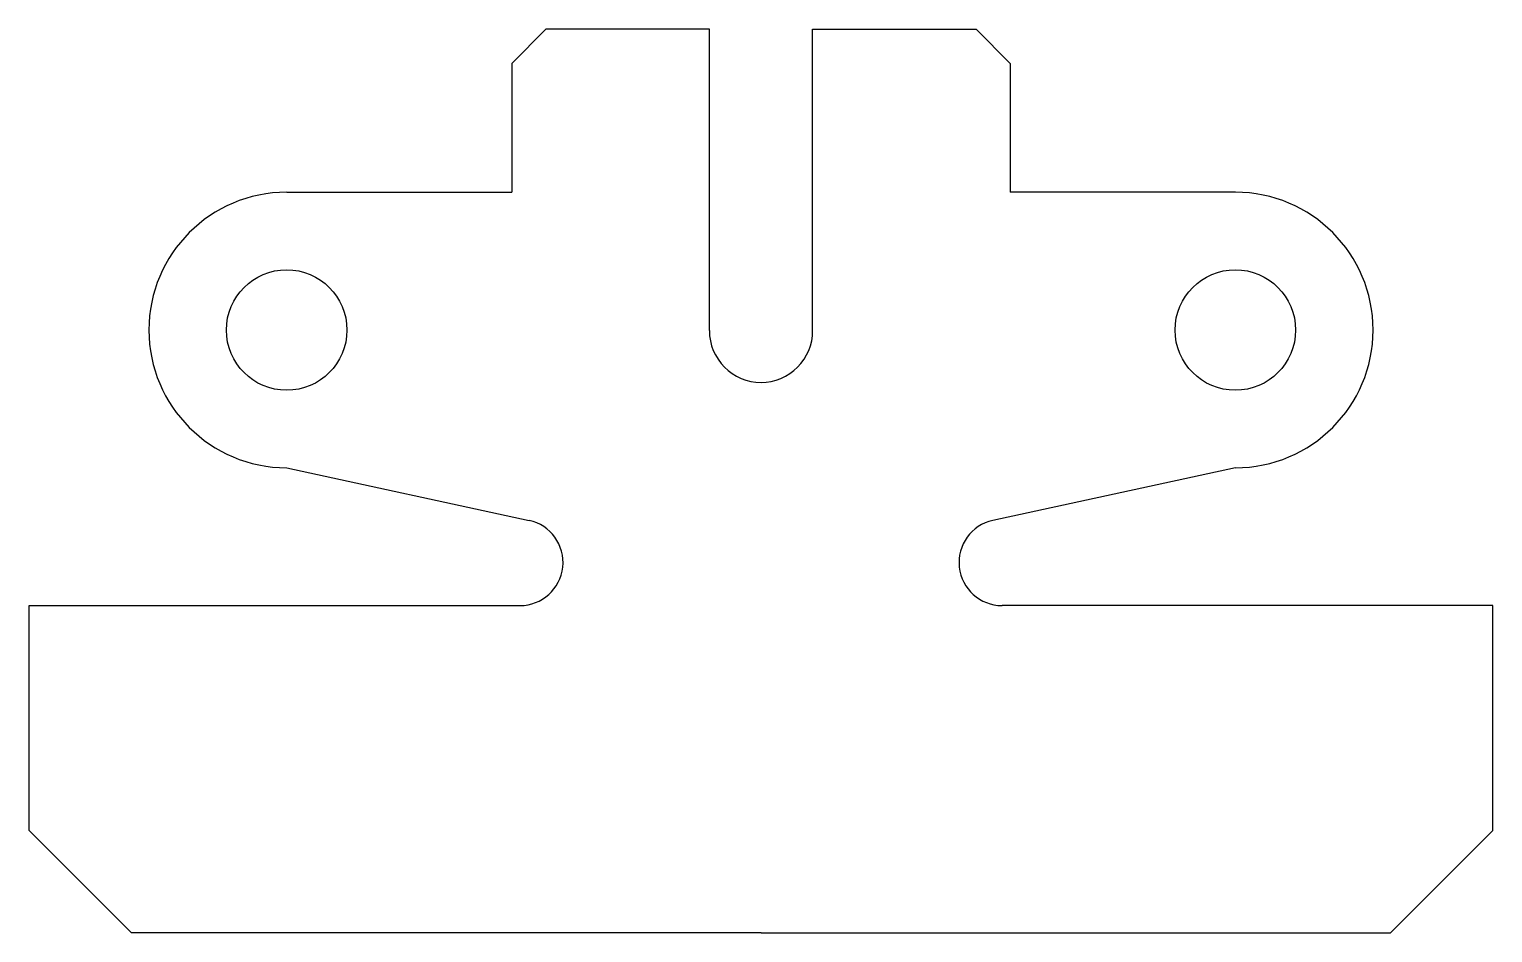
# Model space of a CAD drawing. Header units: millimetres. Extents: x 81.2 to 166.2, y 22.2 to 74.6.
import ezdxf

# ---------------------------------------------------------------- set-up
doc = ezdxf.new("R2010")
doc.units = ezdxf.units.MM
doc.layers.add('Cercuri', color=50, linetype='Continuous')
doc.layers.add('Contur', color=170, linetype='Continuous')

msp = doc.modelspace()

# ---------------------------------------------------------------- linework, layer by layer
for q in [(96.181, 22.167), (112.231, 22.167)]:
    msp.add_line((123.731, 22.167), q)
at = {"layer": 'Cercuri'}
for centre in [(96.181, 57.167), (151.281, 57.167)]:
    msp.add_circle(centre, 3.5, dxfattribs=at)
at = {"layer": 'Contur'}
for p, q in [((111.231, 74.631), (109.251, 72.651)), ((120.731, 74.631), (111.231, 74.631)), ((120.731, 57.131), (120.731, 74.631)), ((126.731, 57.131), (126.731, 74.631)), ((126.731, 74.631), (136.231, 74.631)), ((136.231, 74.631), (138.211, 72.651)), ((109.251, 72.651), (109.251, 65.167)), ((138.211, 72.651), (138.211, 65.167)), ((96.181, 65.167), (109.251, 65.167)), ((151.281, 65.167), (138.211, 65.167)), ((96.181, 49.167), (110.261, 46.11)), ((151.281, 49.167), (137.2, 46.11)), ((81.231, 28.107), (81.231, 41.167)), ((81.231, 41.167), (109.731, 41.167)), ((166.231, 41.167), (137.731, 41.167)), ((166.231, 28.107), (166.231, 41.167)), ((81.231, 28.107), (87.17, 22.167)), ((166.231, 28.107), (160.291, 22.167)), ((123.731, 22.167), (87.17, 22.167)), ((123.731, 22.167), (160.291, 22.167))]:
    msp.add_line(p, q, dxfattribs=at)
for centre, radius, start, end in [((96.181, 57.167), 8, 90, 270), ((151.281, 57.167), 8, 270, 90), ((123.731, 57.127), 3, 179.91642, 270), ((123.731, 57.127), 3, 270, 0.08358), ((109.731, 43.667), 2.5, 270, 77.75094), ((137.731, 43.667), 2.5, 102.24906, 270)]:
    msp.add_arc(centre, radius, start, end, dxfattribs=at)

doc.saveas('drawing.dxf')
